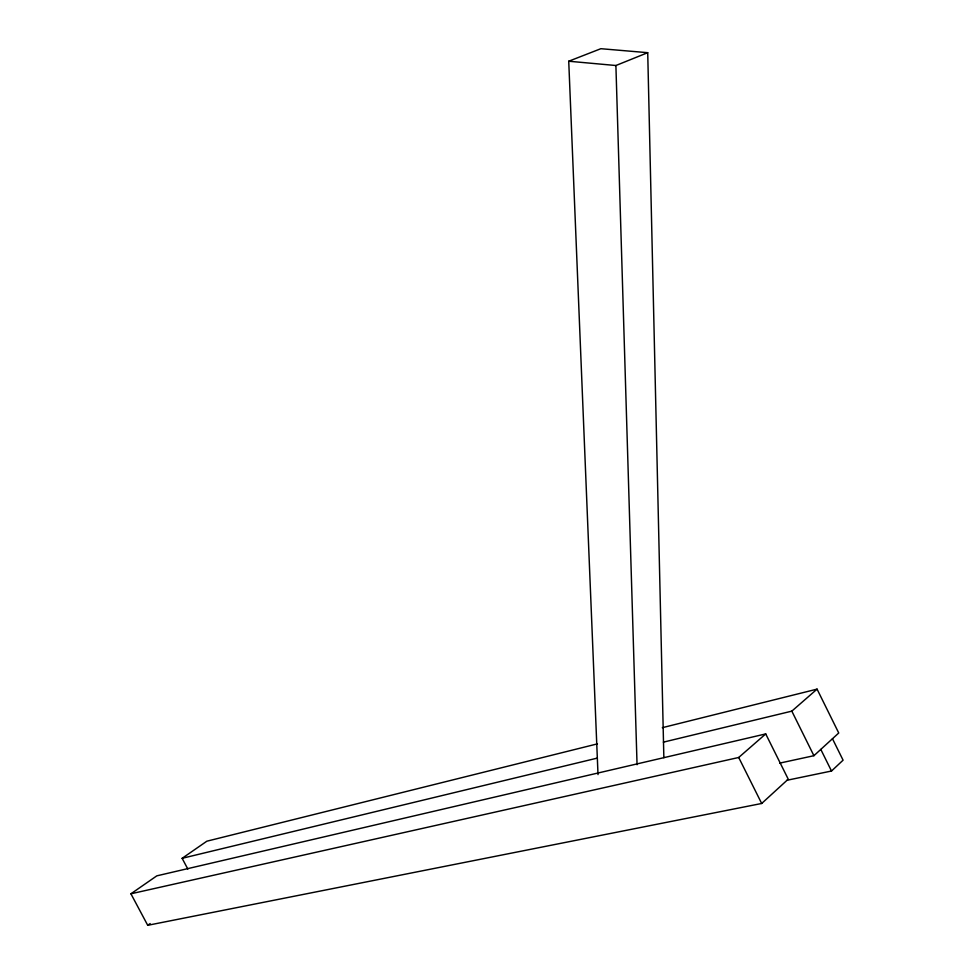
<?xml version="1.0" encoding="UTF-8"?>
<svg xmlns="http://www.w3.org/2000/svg" width="974" height="974" viewBox="0 0 974 974"><rect width="100%" height="100%" fill="white"/><g stroke="black" fill="none" stroke-linecap="round" stroke-linejoin="round"><path stroke-width="1.46" d="M786.882 780.284L831.504 771.018L843.082 760.183L832.466 738.718M761.68 803.477L788.246 779.176L765.722 733.921L156.826 875.845L130.918 893.791L147.719 925.3L761.68 803.477L738.706 757.48L765.722 733.921M779.724 763.117L813.911 755.702L838.736 732.996L817.064 689.129L662.308 727.688M663.391 742.151L791.825 711.142L817.064 689.129M147.719 925.3L150.166 923.559M187.824 869.039L182.138 858.313L206.865 841.195L597.452 743.856M598.012 774.586L568.731 61.228L615.897 65.514L647.722 52.681L663.854 757.699M568.731 61.228L600.861 48.7L647.722 52.681M182.138 858.313L596.965 758.186M130.918 893.791L738.706 757.48M791.825 711.142L813.911 755.702M820.802 749.408L831.504 771.018M615.897 65.514L637.057 764.724"/></g></svg>
